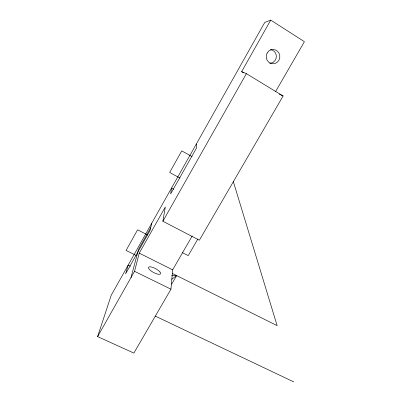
<?xml version="1.0" encoding="UTF-8"?>
<svg xmlns="http://www.w3.org/2000/svg" width="402" height="402" viewBox="0 0 402 402"><rect width="100%" height="100%" fill="white"/><g stroke="black" fill="none" stroke-linecap="round" stroke-linejoin="round"><path stroke-width="0.6" d="M275.596 91.566L304.399 41.687L270.727 20.1L264.762 22.401L111.248 295.189L97.601 336.61L133.866 353.082L170.956 289.184L172.654 269.832L192.236 235.914M270.727 20.1L241.647 71.646L246.386 73.656L283.088 96.003L199.382 240.21L162.875 221.246L165.297 206.995L139.263 253.144L134.544 271.32L97.601 336.61M151.815 223.105L150.147 230.291L125.575 273.898L128.188 265.089L130.439 266.194M130.967 277.646L138.584 249.235L150.775 227.592M162.875 221.246L246.386 73.656M171.674 284.159L176.644 275.591L171.659 275.425M197.915 238.899L188.216 255.627L182.191 252.556M171.689 279.279L176.644 275.591M155.162 316.052L293.777 381.9M134.544 271.32L170.956 289.184M136.233 255.466L126.082 250.411L137.595 229.828L147.76 235.009M172.217 273.385L277.139 325.64L233.301 181.528M279.184 94.058L283.088 96.003M139.263 253.144L172.654 269.832M173.714 189.236L171.533 188.066L170.679 193.854L196.508 148.016L196.317 144.027M180.001 178.086L169.684 172.483L181.764 150.886L192.096 156.629M241.647 71.646L243.783 72.948M270.435 49.587A6.849 6.563 86.9 0 1 276.33 56.808A6.849 6.563 86.9 0 1 269.712 63.245M159.971 272.008L159.081 271.069A6.814 2.171 28.3 0 0 151.147 266.938A6.814 2.171 28.3 0 0 149.067 269.044L149.951 269.993A6.814 2.171 28.3 0 0 157.941 274.169A6.814 2.171 28.3 0 0 159.971 272.008M267.154 52.984A7.13 6.829 87.9 0 0 272.948 63.772A7.13 6.829 87.9 0 0 278.983 53.164A7.13 6.829 87.9 0 0 267.154 52.984"/></g></svg>
